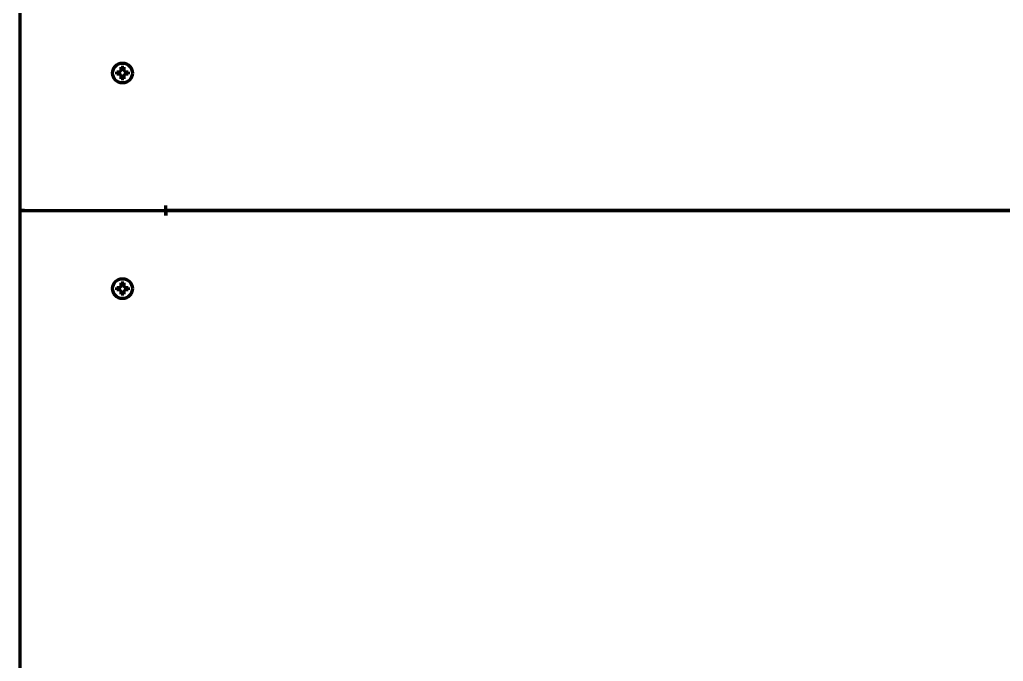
# Model space of a CAD drawing. Header units: inches. Extents: x -2405 to 7588, y 441 to 5654.
# Drawn here: x 2142.3 to 2539.3, y 774.6 to 1033.6 of the extents above; entities that cross this region are included whole.
import ezdxf

# ---------------------------------------------------------------- set-up
doc = ezdxf.new("R2010")
doc.units = ezdxf.units.IN

msp = doc.modelspace()

# ---------------------------------------------------------------- linework, layer by layer
at = {"linetype": 'Continuous', "lineweight": 70}
for p, q in [((2142.28, 1443.4), (2142.28, 956.6)), ((2181.48, 1012.1), (2181.48, 1012.6)), ((2186.08, 1012.6), (2186.08, 1012.1)), ((2181.48, 1011.6), (2181.48, 1012.1)), ((2186.08, 1012.1), (2186.08, 1011.6)), ((2201.26, 956.6), (2201.26, 958.6)), ((2201.26, 958.6), (2201.28, 958.6)), ((2201.28, 956.6), (2201.28, 958.6)), ((2142.28, 956.6), (2144.28, 956.6)), ((2144.28, 956.57), (2142.28, 956.57)), ((2142.28, 956.57), (2142.28, 621.4)), ((2143.78, 956.58), (2143.78, 956.61)), ((2144.28, 956.6), (2201.26, 956.6)), ((2144.28, 956.57), (2201.26, 956.57)), ((2199.78, 956.57), (2199.78, 956.61)), ((2201.26, 954.57), (2201.26, 956.57)), ((2201.26, 954.57), (2201.28, 954.57)), ((2978.28, 956.6), (2201.28, 956.6)), ((2201.28, 956.6), (2201.28, 956.57)), ((2201.28, 956.57), (2201.28, 954.57)), ((2201.28, 956.57), (2978.28, 956.57)), ((2181.48, 925.07), (2181.48, 925.57)), ((2181.48, 924.57), (2181.48, 925.07)), ((2186.08, 925.57), (2186.08, 925.07)), ((2186.08, 925.07), (2186.08, 924.57))]:
    msp.add_line(p, q, dxfattribs=at)
for centre in [(2183.78, 1012.1), (2183.78, 925.07)]:
    msp.add_circle(centre, 4, dxfattribs=at)
for points in [[(2181.48, 1012.6), (2181.68, 1012.6), (2181.89, 1012.6), (2182.21, 1012.6), (2182.32, 1012.6), (2182.55, 1012.6), (2182.66, 1012.6), (2182.78, 1012.6)], [(2184.28, 1014.4), (2184.28, 1014.2), (2184.28, 1013.99), (2184.28, 1013.67), (2184.28, 1013.56), (2184.28, 1013.33), (2184.28, 1013.22), (2184.28, 1013.1)], [(2183.28, 1009.8), (2183.28, 1010.01), (2183.28, 1010.22), (2183.28, 1010.54), (2183.28, 1010.65), (2183.28, 1010.87), (2183.28, 1010.99), (2183.28, 1011.1)], [(2186.08, 1011.6), (2185.87, 1011.6), (2185.66, 1011.6), (2185.34, 1011.6), (2185.23, 1011.6), (2185, 1011.6), (2184.89, 1011.6), (2184.78, 1011.6)], [(2181.48, 925.57), (2181.68, 925.57), (2181.89, 925.57), (2182.21, 925.57), (2182.32, 925.57), (2182.55, 925.57), (2182.66, 925.57), (2182.78, 925.57)], [(2184.28, 927.37), (2184.28, 927.16), (2184.28, 926.95), (2184.28, 926.63), (2184.28, 926.52), (2184.28, 926.3), (2184.28, 926.18), (2184.28, 926.07)], [(2183.28, 922.77), (2183.28, 922.97), (2183.28, 923.18), (2183.28, 923.51), (2183.28, 923.62), (2183.28, 923.84), (2183.28, 923.95), (2183.28, 924.07)], [(2186.08, 924.57), (2185.87, 924.57), (2185.66, 924.57), (2185.34, 924.57), (2185.23, 924.57), (2185, 924.57), (2184.89, 924.57), (2184.78, 924.57)]]:
    msp.add_open_spline(points, degree=3, knots=[0, 0, 0, 0, 0.5, 0.5, 0.75, 0.75, 1, 1, 1, 1], dxfattribs=at)
for points in [[(2182.78, 1012.6), (2182.8, 1012.63), (2182.85, 1012.67), (2182.92, 1012.75), (2182.99, 1012.82), (2183.06, 1012.89), (2183.13, 1012.96), (2183.2, 1013.03), (2183.25, 1013.08), (2183.28, 1013.1)], [(2183.28, 1013.1), (2183.28, 1013.16), (2183.28, 1013.27), (2183.28, 1013.43), (2183.28, 1013.59), (2183.28, 1013.74), (2183.28, 1013.89), (2183.28, 1014.05), (2183.28, 1014.22), (2183.28, 1014.34), (2183.28, 1014.4)], [(2183.28, 1014.4), (2183.44, 1014.4), (2183.78, 1014.4), (2184.11, 1014.4), (2184.28, 1014.4)], [(2184.28, 1013.1), (2184.3, 1013.08), (2184.35, 1013.03), (2184.43, 1012.95), (2184.5, 1012.88), (2184.57, 1012.81), (2184.64, 1012.74), (2184.71, 1012.67), (2184.75, 1012.63), (2184.78, 1012.6)], [(2184.78, 1012.6), (2184.83, 1012.6), (2184.94, 1012.6), (2185.1, 1012.6), (2185.26, 1012.6), (2185.41, 1012.6), (2185.57, 1012.6), (2185.72, 1012.6), (2185.89, 1012.6), (2186.01, 1012.6), (2186.08, 1012.6)], [(2182.78, 1011.6), (2182.72, 1011.6), (2182.61, 1011.6), (2182.45, 1011.6), (2182.29, 1011.6), (2182.14, 1011.6), (2181.99, 1011.6), (2181.83, 1011.6), (2181.66, 1011.6), (2181.54, 1011.6), (2181.48, 1011.6)], [(2183.28, 1011.1), (2183.25, 1011.13), (2183.2, 1011.18), (2183.12, 1011.25), (2183.05, 1011.33), (2182.98, 1011.4), (2182.91, 1011.46), (2182.84, 1011.53), (2182.8, 1011.58), (2182.78, 1011.6)], [(2184.28, 1009.8), (2184.11, 1009.8), (2183.78, 1009.8), (2183.44, 1009.8), (2183.28, 1009.8)], [(2184.78, 1011.6), (2184.75, 1011.58), (2184.7, 1011.53), (2184.63, 1011.46), (2184.56, 1011.39), (2184.49, 1011.32), (2184.42, 1011.25), (2184.35, 1011.17), (2184.3, 1011.13), (2184.28, 1011.1)], [(2184.28, 1011.1), (2184.28, 1011.05), (2184.28, 1010.94), (2184.28, 1010.78), (2184.28, 1010.62), (2184.28, 1010.46), (2184.28, 1010.31), (2184.28, 1010.16), (2184.28, 1009.99), (2184.28, 1009.87), (2184.28, 1009.8)], [(2182.78, 925.57), (2182.8, 925.59), (2182.85, 925.64), (2182.92, 925.71), (2182.99, 925.78), (2183.06, 925.85), (2183.13, 925.92), (2183.2, 926), (2183.25, 926.04), (2183.28, 926.07)], [(2183.28, 926.07), (2183.28, 926.12), (2183.28, 926.23), (2183.28, 926.39), (2183.28, 926.55), (2183.28, 926.71), (2183.28, 926.86), (2183.28, 927.01), (2183.28, 927.18), (2183.28, 927.3), (2183.28, 927.37)], [(2183.28, 927.37), (2183.44, 927.37), (2183.78, 927.37), (2184.11, 927.37), (2184.28, 927.37)], [(2184.28, 926.07), (2184.3, 926.04), (2184.35, 925.99), (2184.43, 925.92), (2184.5, 925.84), (2184.57, 925.77), (2184.64, 925.71), (2184.71, 925.64), (2184.75, 925.59), (2184.78, 925.57)], [(2184.78, 925.57), (2184.83, 925.57), (2184.94, 925.57), (2185.1, 925.57), (2185.26, 925.57), (2185.41, 925.57), (2185.57, 925.57), (2185.72, 925.57), (2185.89, 925.57), (2186.01, 925.57), (2186.08, 925.57)], [(2182.78, 924.57), (2182.72, 924.57), (2182.61, 924.57), (2182.45, 924.57), (2182.29, 924.57), (2182.14, 924.57), (2181.99, 924.57), (2181.83, 924.57), (2181.66, 924.57), (2181.54, 924.57), (2181.48, 924.57)], [(2183.28, 924.07), (2183.25, 924.09), (2183.2, 924.14), (2183.12, 924.22), (2183.05, 924.29), (2182.98, 924.36), (2182.91, 924.43), (2182.84, 924.5), (2182.8, 924.54), (2182.78, 924.57)], [(2184.28, 922.77), (2184.11, 922.77), (2183.78, 922.77), (2183.44, 922.77), (2183.28, 922.77)], [(2184.78, 924.57), (2184.75, 924.54), (2184.7, 924.5), (2184.63, 924.42), (2184.56, 924.35), (2184.49, 924.28), (2184.42, 924.21), (2184.35, 924.14), (2184.3, 924.09), (2184.28, 924.07)], [(2184.28, 924.07), (2184.28, 924.01), (2184.28, 923.91), (2184.28, 923.74), (2184.28, 923.58), (2184.28, 923.43), (2184.28, 923.28), (2184.28, 923.12), (2184.28, 922.95), (2184.28, 922.83), (2184.28, 922.77)]]:
    msp.add_open_spline(points, degree=3, dxfattribs=at)

doc.saveas('drawing.dxf')
